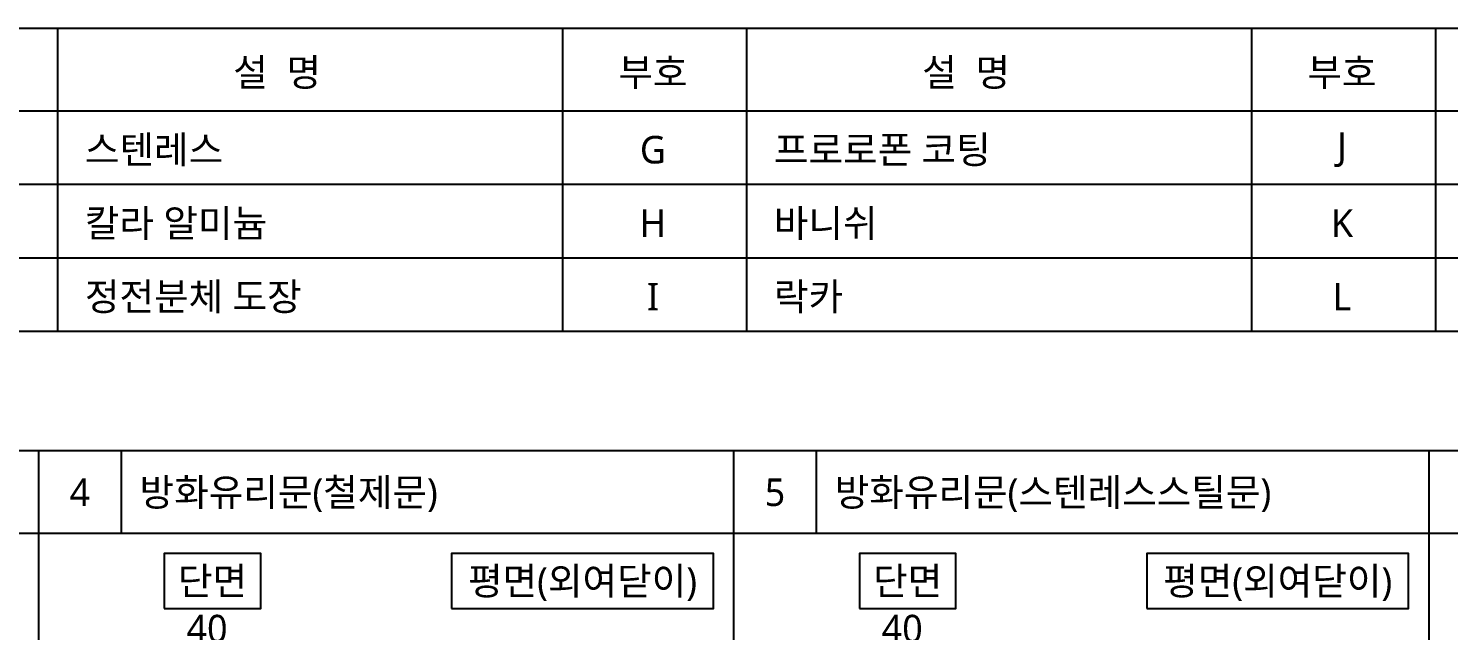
# Model space of a CAD drawing. Header units: inches. Extents: x 10 to 84110, y 29113 to 88513.
# Drawn here: x 50350 to 65809, y 42857 to 49412 of the extents above; entities that cross this region are included whole.
import ezdxf
from ezdxf.enums import TextEntityAlignment as Align

# ---------------------------------------------------------------- set-up
doc = ezdxf.new("R2010")
doc.units = ezdxf.units.IN
doc.header["$MEASUREMENT"] = 0
doc.layers.get('Defpoints').update_dxf_attribs({"color": 137})
for name, color, linetype in [('DIM-INT', 7, 'Continuous'), ('ELE-4', 4, 'Continuous'), ('ELE-7', 7, 'Continuous'), ('TEXT', 3, 'Continuous')]:
    doc.layers.add(name, color=color, linetype=linetype)
doc.styles.add('굴림체(옥산)', font='malgun.ttf')
doc.styles.add('맑은고딕', font='malgun.ttf')
doc.dimstyles.new('CJA', dxfattribs={"dimscale": 300, "dimtxt": 2.7, "dimasz": 1, "dimexe": 2, "dimexo": 3, "dimgap": 1, "dimtad": 1, "dimdec": 0, "dimzin": 1, "dimdsep": 46, "dimlunit": 6, "dimtxsty": '굴림체(옥산)', "dimblk": 'CJDOT', "dimcen": 0.09, "dimdle": 1, "dimclrd": 256, "dimclre": 256, "dimclrt": 3, "dimadec": 0, "dimazin": 0, "dimtfac": 1, "dimtdec": 0, "dimtix": 1, "dimtmove": 2, "dimatfit": 3, "dimldrblk": 'CJDOT', "dimfxl": 1, "dimtolj": 1, "dimtzin": 1, "dimarcsym": 0})

# ---------------------------------------------------------------- blocks, each defined once
blk = doc.blocks.new('_ARCHTICK')
at = {"color": 0, "linetype": 'ByBlock', "const_width": 0.15}
blk.add_lwpolyline([(-0.5, -0.5), (0.5, 0.5)], dxfattribs=at)
blk = doc.blocks.new('*D243')
at = {"layer": 'Defpoints', "color": 0, "transparency": 16777216}
for p in [(51972, 42621), (51972, 41821), (52617, 41821)]:
    blk.add_point(p, dxfattribs=at)
at = {"layer": 'DIM-INT', "color": 7, "lineweight": -2, "transparency": 16777216}
for p, q in [((51972, 42121), (51972, 42721)), ((52617, 42121), (52617, 42721)), ((52717, 42621), (51872, 42621))]:
    blk.add_line(p, q, dxfattribs=at)
at = {"layer": 'DIM-INT', "color": 7, "lineweight": -2, "transparency": 16777216, "xscale": 100, "yscale": 100, "zscale": 100, "rotation": 180}
blk.add_blockref('_ARCHTICK', (51972, 42621), dxfattribs=at)
at = {"layer": 'DIM-INT', "color": 7, "lineweight": -2, "transparency": 16777216, "xscale": 100, "yscale": 100, "zscale": 100}
blk.add_blockref('_ARCHTICK', (52617, 42621), dxfattribs=at)
at = {"layer": 'DIM-INT', "color": 3, "transparency": 16777216, "insert": (52294, 42876), "char_height": 300, "attachment_point": 5, "style": '맑은고딕'}
blk.add_mtext('\\A1;40', dxfattribs=at)
blk = doc.blocks.new('CJDOT')
blk.add_line((-2, 0), (2, 0))
at = {"const_width": 0.5}
blk.add_lwpolyline([(-0.25, 0, 1), (0.25, 0, 1)], format="xyb", close=True, dxfattribs=at)
blk = doc.blocks.new('*D251')
at = {"layer": 'Defpoints', "color": 0, "transparency": 16777216}
for p in [(59538, 42621), (59538, 41821), (60183, 41821)]:
    blk.add_point(p, dxfattribs=at)
at = {"layer": 'DIM-INT', "color": 7, "lineweight": -2, "transparency": 16777216}
for p, q in [((59538, 42121), (59538, 42721)), ((60183, 42121), (60183, 42721)), ((60283, 42621), (59438, 42621))]:
    blk.add_line(p, q, dxfattribs=at)
at = {"layer": 'DIM-INT', "color": 7, "lineweight": -2, "transparency": 16777216, "xscale": 100, "yscale": 100, "zscale": 100, "rotation": 180}
blk.add_blockref('_ARCHTICK', (59538, 42621), dxfattribs=at)
at = {"layer": 'DIM-INT', "color": 7, "lineweight": -2, "transparency": 16777216, "xscale": 100, "yscale": 100, "zscale": 100}
blk.add_blockref('_ARCHTICK', (60183, 42621), dxfattribs=at)
at = {"layer": 'DIM-INT', "color": 3, "transparency": 16777216, "insert": (59861, 42876), "char_height": 300, "attachment_point": 5, "style": '맑은고딕'}
blk.add_mtext('\\A1;40', dxfattribs=at)

msp = doc.modelspace()

# ---------------------------------------------------------------- linework, layer by layer
at = {"layer": 'ELE-4'}
for p, q in [((73159.5, 49412), (27759.5, 49412)), ((73159.5, 46112), (27759.5, 46112)), ((73159.5, 44812.7), (27759.5, 44812.7))]:
    msp.add_line(p, q, dxfattribs=at)
at = {"layer": 'ELE-7'}
for p, q in [((50664.5, 49412), (50664.5, 46112)), ((56164.5, 49412), (56164.5, 46112)), ((58164.5, 49412), (58164.5, 46112)), ((63664.5, 49412), (63664.5, 46112)), ((65664.5, 49412), (65664.5, 46112)), ((73159.5, 48512), (27759.5, 48512)), ((73159.5, 47712), (39259.5, 47712)), ((73159.5, 46912), (39259.5, 46912)), ((50459.5, 44812.7), (50459.5, 31212.7)), ((51359.5, 44812.7), (51359.5, 43912.7)), ((58026.2, 44812.7), (58026.2, 31212.7)), ((58926.2, 44812.7), (58926.2, 43912.7)), ((65592.9, 44812.7), (65592.9, 31212.7)), ((73159.5, 43912.7), (27759.5, 43912.7))]:
    msp.add_line(p, q, dxfattribs=at)
for points in [[(51828.8, 43096.2), (52878.8, 43096.2), (52878.8, 43696.2), (51828.8, 43696.2), (51828.8, 43096.2)], [(54956.3, 43096.2), (57806.3, 43096.2), (57806.3, 43696.2), (54956.3, 43696.2), (54956.3, 43096.2)], [(59395.5, 43096.2), (60445.5, 43096.2), (60445.5, 43696.2), (59395.5, 43696.2), (59395.5, 43096.2)], [(62523, 43096.2), (65373, 43096.2), (65373, 43696.2), (62523, 43696.2), (62523, 43096.2)]]:
    msp.add_lwpolyline(points, dxfattribs=at)

# ---------------------------------------------------------------- texts
at = {"layer": 'TEXT', "style": '맑은고딕'}
for s, p in [('설  명', (52578.1, 48933.6)), ('설  명', (60078.1, 48933.6)), ('스텐레스', (50964.2, 48091.9)), ('프로로폰 코팅 ', (58464.2, 48091.9)), ('칼라 알미늄', (50964.2, 47291.9)), ('바니쉬', (58464.2, 47291.9)), ('정전분체 도장', (50964.2, 46491.9)), ('락카', (58464.2, 46491.9)), ('방화유리문(철제문)', (51559.5, 44362.7)), ('방화유리문(스텐레스스틸문)', (59126.2, 44362.7))]:
    msp.add_text(s, height=300, dxfattribs=at).set_placement(p, align=Align.MIDDLE_LEFT)
for s, p in [('부호', (57147.6, 48933.6)), ('부호', (64647.6, 48933.6)), ('G', (57147.6, 48091.9)), ('J', (64647.6, 48091.9)), ('H', (57147.6, 47291.9)), ('K', (64647.6, 47291.9)), ('I', (57147.6, 46491.9)), ('L', (64647.6, 46491.9))]:
    msp.add_text(s, height=300, dxfattribs=at).set_placement(p, align=Align.MIDDLE)
for s, p in [('4', (50909.5, 44362.7)), ('5', (58476.2, 44362.7)), ('단면', (52353.8, 43396.2)), ('평면(외여닫이)', (56381.3, 43396.2)), ('단면', (59920.5, 43396.2)), ('평면(외여닫이)', (63948, 43396.2))]:
    msp.add_text(s, height=300, dxfattribs=at).set_placement(p, align=Align.MIDDLE_CENTER)

# ---------------------------------------------------------------- dimensions: what is measured, and where the dimension line sits
at = {"layer": 'DIM-INT'}
for base, p1, p2, picture, middle in [((51971.8, 42620.8), (52616.8, 41820.8), (51971.8, 41820.8), '*D243', (52294.3, 42875.8)), ((59538.5, 42620.8), (60183.5, 41820.8), (59538.5, 41820.8), '*D251', (59861, 42875.8))]:
    dim = msp.add_linear_dim(base=base, p1=p1, p2=p2, text='40', dimstyle='CJA', override={"dimscale": 100, "dimtxt": 3, "dimexe": 1, "dimlunit": 2, "dimtxsty": '맑은고딕', "dimblk1": 'ARCHTICK', "dimblk2": 'ARCHTICK', "dimsah": 1, "dimclrd": 7, "dimclre": 7}, dxfattribs=at)
    dim.commit()
    dim.dimension.update_dxf_attribs({"geometry": picture, "text_midpoint": middle})

doc.saveas('drawing.dxf')
